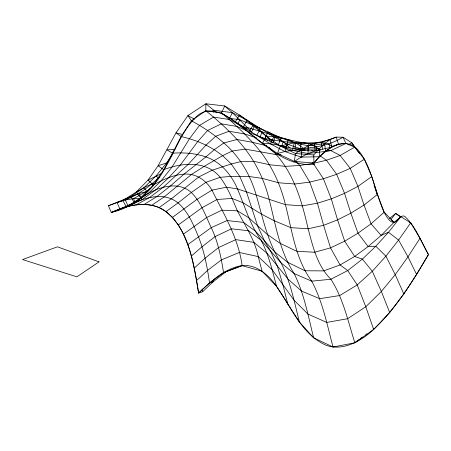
<?xml version="1.0" encoding="UTF-8"?>
<svg xmlns="http://www.w3.org/2000/svg" width="451" height="451" viewBox="0 0 451 451"><rect width="100%" height="100%" fill="white"/><g stroke="black" fill="none" stroke-linecap="round" stroke-linejoin="round"><path stroke-width="0.68" d="M147.776 191.337L138.716 193.479L108.437 205.746L111.273 212.432L126.325 207.043L140.74 197.854L153.368 184.989L163.752 169.677L181.139 136.512L191.399 120.789L205.78 110.743L221.486 112.959L235.354 121.753L262.516 143.221L277.438 153.464L294.362 161.435L301.138 157.1L308.027 153.56L308.163 145.797L314.572 143.379L330.149 139.584L336.17 137.11L343.042 137.234L351.78 142.77L359.391 153.391M308.208 150.177L308.405 143.469C294.153 142.048 280.64 136.405 266.231 136.179L239.537 115.044L224.722 105.974L205.881 103.775L187.881 115.614L175.997 132.893L158.07 165.771L148.041 180.107L136.213 192.041L122.897 200.554L108.437 205.746M213.735 112.299L213.819 110.253L205.881 103.775L205.78 110.743C216.88 119.538 227.4 129.071 237 139.489C252.78 156.131 263.564 176.865 269.095 199.071C275.578 224.463 279.609 251.252 294.187 273.627C304.16 293.821 308.264 316.106 313.608 337.81L333.024 347.011L354.83 342.811L373.67 329.506L389.687 312.554L403.814 293.956L416.623 274.501L428.45 254.556C421.037 241.798 415.98 226.729 404.93 216.542A9.127 4.234 64.6 0 0 403.386 215.928C398.549 216.012 397.01 224.919 391.344 221.762A11.095 5.062 67.8 0 1 389.213 220.071C383.373 213.21 380.875 204.241 377.927 195.903L371.754 176.561L364.363 159.197L354.695 147.127L351.78 142.77L348.178 144.867M303.675 150.363L303.754 148.39L295.76 142.916L288.296 139.709L247.385 127.486L242.553 126.748M242.841 265.312L226.047 271.716L213.12 281.807L202.589 291.746L198.598 293.06C195.069 269.63 190.812 245.468 178.32 224.925L202.093 207.68L217.044 199.511L232.051 198.429L243.083 202.798L261.58 214.197L274.377 220.827L290.827 227.648L308.146 228.781L323.609 225.32L337.579 219.868L350.839 213.171L364.008 205.087L377.453 194.415L377.397 195.249L374.031 185.254M301.138 157.1L301.911 149.275L308.163 145.797L324.585 143.638L330.149 139.584L331.801 147.077L325.577 151.389L319.658 156.768L313.919 163.042L294.362 161.435L295.439 153.515L301.911 149.275L319.263 148.847L324.585 143.638L325.577 151.389L308.027 153.56L292.434 150.341L278.273 145.042L256.726 135.362L248.721 132.329L252.87 125.53L260.565 128.546L256.726 135.362L270.369 143.835L284.897 151.553L301.138 157.1L319.658 156.768L319.263 148.847L313.8 154.958L313.919 163.042C323.491 149.721 346.109 133.569 359.238 151.519A23.897 8.924 67.1 0 1 361.741 154.885C369.561 166.921 373.135 181.014 377.493 194.528M301.229 142.448L294.289 142.82L280.285 146.034L277.438 153.464L284.897 151.553L292.434 150.341L300.146 149.991L301.229 142.448L314.572 143.379L321.326 142.448L336.17 137.11L338.492 144.179L345.94 143.491L354.695 147.127L340.15 155.471L326.462 160.223L313.231 163.358L299.802 165.461L285.455 166.351L269.664 164.762L253.857 161.317L240.873 161.571L231.273 163.978L212.404 170.117L198.857 176.922L171.374 198.79L159.079 207.612C143.446 201.095 126.032 205.831 111.273 212.432C135.441 207.172 154.107 188.591 165.494 167.389C175.321 150.781 181.652 131.669 195.328 117.626C209.76 102.49 229.452 116.724 241.691 127.092C263.187 143.238 285.291 167.321 314.578 164.254M294.847 148.791L295.76 142.916C307.497 145.786 322.031 138.344 332.037 146.412M292.434 150.341L294.289 142.82L281.018 137.809L254.64 125.812L239.791 119.752L228.809 118.196M282.112 145.278L283.076 141.541L275.448 136.14L267.995 131.946L264.765 138.914L267.674 140.424M288.296 139.709L286.317 147.02L278.273 145.042L270.369 143.835L262.516 143.221L266.231 136.179L280.285 146.034L295.439 153.515L313.8 154.958M284.897 151.553L287.422 144.14L273.763 136.766L247.193 120.237L239.537 115.044L235.354 121.753L256.726 135.362M273.148 142.516L275.448 136.14M269.382 140.768L269.856 139.477L262.149 132.104L254.64 125.812L247.193 120.237L232.276 112.637L224.722 105.974L221.486 112.959C232.468 122.052 242.931 131.782 252.526 142.336C268.897 159.744 279.829 181.505 285.41 204.664C292.152 230.715 295.366 258.908 311.731 281.165C322.73 301.68 327.076 324.726 333.024 347.011L334.078 346.475M278.273 145.042L281.018 137.809M246.545 129.426L247.385 127.486L232.276 112.637L213.819 110.253L211.406 111.617M260.03 136.957L262.149 132.104M237.908 123.991L239.791 119.752M154.806 183.162C142.77 186.212 134.235 195.976 122.897 200.554L126.325 207.043L134.285 202.877L148.379 193.344L161.199 180.778L172.068 166.988L189.505 138.705L199.522 125.378L213.543 117.074L229.153 119.476L232.276 112.637M270.369 143.835L273.763 136.766M251.517 131.923L254.64 125.812M246.105 128.924L243.269 126.917L247.193 120.237M389.371 218.628L395.662 213.436L410.703 222.811L419.96 238.286L407.98 256.861L395.223 274.631L381.349 291.464L365.8 306.742L347.659 318.705L326.755 322.414L307.965 314.093L294.058 300.203L272.122 269.636L258.254 256.602C254.843 239.814 245.13 225.742 237.35 210.843C232.468 199.263 227.71 187.486 220.184 177.316C206.485 160.347 182.024 162.552 163.752 169.677L158.07 165.771L166.639 162.935L172.632 153.892M390.949 219.474L395.662 213.436L400.635 217.021M125.564 207.082C138.051 203.328 152.517 202.865 163.865 210.138C189.691 228.764 193.456 264.066 198.598 293.06L209.523 282.991L223.561 272.613C221.114 257.228 218.03 241.753 211.243 227.614C205.43 215.488 201.045 202.2 191.342 192.464C176.318 179.368 155.138 188.473 140.74 197.854L136.213 192.041L143.987 187.633L156.097 175.873L166.639 162.935M198.598 293.06C210.408 281.898 223.036 269.861 239.357 266.079C255.26 262.634 268.858 274.868 277.049 287.118C291.566 307.734 301.725 334.473 326.203 345.331C341.165 350.63 356.617 343.256 368.32 334.073C393.886 312.284 411.509 283.143 428.45 254.556L419.96 238.286M212.895 280.466L213.12 281.807L209.523 282.991C207.319 267.223 204.297 251.466 198.412 236.612C193.344 224.497 188.18 211.767 178.077 202.899C160.195 188.856 137.51 201.366 119.842 208.937L117.029 202.398C133.462 198.463 147.798 188.439 159.66 176.674M194.274 268.103L205.126 258.13L218.6 247.531L235.8 239.622L253.89 242.373L267.077 253.299L288.093 279.175L301.634 291.143L319.787 298.686L339.795 295.518L357.226 284.908L372.306 271.276L385.904 256.174L398.588 240.067L410.703 222.811L409.553 222.473M196.659 280.471L207.567 270.431L221.345 259.923L239.244 252.475L258.254 256.602L262.042 271.209L276.564 286.43L299.363 321.901L313.608 337.81M377.453 194.415L384.179 212.195L371.049 223.82L358.004 233.167L344.694 241.178L330.504 247.858L314.629 252.244L296.752 251.269L280.043 243.309L267.28 234.413L248.659 217.664L237.35 210.843L221.847 210.183L206.648 217.529L183.427 234.148M191.342 256.095L202.009 246.748L215.071 236.623L231.481 228.804L248.591 230.76L261.039 240.208L281.029 262.809L294.187 273.627L311.731 281.165L330.904 279.237L347.71 270.572L362.384 259.128L375.784 246.252L388.486 232.254L400.832 216.734L394.033 222.349L381.151 235.416L368.14 246.562L354.649 256.461L340.088 264.957L323.626 270.899L304.989 270.758L287.766 262.369L274.732 251.889L255.334 231.059L243.416 222.382L227.073 220.55L211.243 227.614L187.757 244.662M150.301 188.524L146.4 191.483L133.513 198.665L125.367 200.013L128.18 206.372L142.054 199.646L155.871 189.775L168.9 177.48L180.248 165.145L197.78 141.529L207.601 130.491L221.289 123.856L236.837 126.41L248.084 131.202M359.075 339.513L354.83 342.811C348.003 321.23 343.29 298.528 330.904 279.237C317.341 265.904 312.836 246.562 308.146 228.781C301.392 199.286 292.53 168.048 268.92 147.387M360.197 338.695L362.435 337.066M365.795 334.625L366.917 333.808M159.079 207.612L166.019 211.581L178.077 202.899L191.342 192.464L205.983 182.283L220.184 177.316L230.839 176.409L249.437 176.55L262.476 178.421L278.588 182.779L294.954 184.014L309.736 182.103L323.395 178.748L336.666 174.311L350.196 168.358L364.363 159.197M166.019 211.581L172.479 217.348L197.121 199.246L211.964 190.13L226.616 187.165L237.502 188.946L285.41 204.664L302.283 205.87L317.425 203.215L331.265 198.863L344.558 193.349L357.931 186.398L371.754 176.561M151.767 205.284L164.322 196.788L191.421 174.52L204.337 166.261L222.647 155.674L232.169 151.051L245.186 149.112L276.119 154.631L281.035 154.862M144.157 204.41L157.078 196.444L170.461 185.925L183.98 174.131L205.893 156.92L214.276 149.704L223.826 142.978L237 139.489L252.526 142.336L266.8 145.774M136.287 204.827L149.653 197.459L163.228 187.25L188.326 164.265L206.017 145.121L215.679 136.281L229.08 131.241L244.594 133.936L256.574 137.893M161.058 173.77L148.041 180.107L153.368 184.989C162.794 179.566 173.009 174.988 183.98 174.131C195.7 173.105 206.248 180.231 211.964 190.13C223.995 214.467 238.455 238.229 242.136 265.667L262.042 271.209M295.382 148.824C311.861 148.266 328.694 145.921 343.042 137.234L345.94 143.491L330.825 150.572L324.821 151.88M111.273 212.432L124.995 207.251M242.136 265.667L223.561 272.613L226.047 271.716M308.027 153.56L315.142 150.995L331.801 147.077L338.492 144.179L331.891 146.496M281.627 145.667C293.781 148.982 306.624 152.134 319.24 150.313M311.635 150.589L313.011 150.482M317.831 150.115L320.588 149.901M174.96 149.411L166.915 149.873L172.541 153.199C183.771 152.376 195.204 153.227 205.893 156.92C220.877 161.977 231.464 174.751 237.502 188.946C244.758 206.299 250.074 224.671 261.039 240.208C268.757 254.663 272.37 270.724 276.564 286.43M140.165 198.502L133.513 198.665L134.9 201.749M326.738 150.155L330.825 150.572L340.15 155.471L350.196 168.358L357.931 186.398L364.008 205.087L371.049 223.82L381.151 235.416L388.486 232.254L398.588 240.067L407.98 256.861L416.623 274.501M300.146 149.991L304.837 150.493M261.851 137.679L269.856 139.477L283.076 141.541L295.76 142.916M294.289 142.82L308.163 145.797M182.638 134.454L175.997 132.893L181.139 136.512L189.505 138.705L197.78 141.529L206.017 145.121L214.276 149.704L222.647 155.674L231.273 163.978L239.701 176.352L246.421 191.771L257.639 225.945L264.743 241.403L270.792 251.478L277.388 266.231L282.929 284.919L287.839 304.166M287.422 144.14L301.911 149.275M308.405 143.469L316.185 146.885L319.782 150.183M258.603 136.01L264.765 138.914M229.153 119.476L243.269 126.917M194.516 119.16L187.881 115.614L191.399 120.789C202.967 127.002 213.926 134.347 223.826 142.978C239.678 156.474 250.367 174.926 256.14 194.793C262.888 217.974 267.539 242.322 281.029 262.809C290.331 281.39 294.34 301.894 299.363 321.901M320.221 155.956L326.462 160.223L336.666 174.311L344.558 193.349L350.839 213.171L358.004 233.167L368.14 246.562L375.784 246.252L385.904 256.174L395.223 274.631L403.814 293.956M391.44 220.28L394.033 222.349L384.179 212.195M213.819 110.253L216.356 112.429M312.205 162.473L313.231 163.358L323.395 178.748L331.265 198.863L337.579 219.868L344.694 241.178L354.649 256.461L362.384 259.128L372.306 271.276L381.349 291.464L389.687 312.554M283.076 141.541L290.179 148.103M156.097 175.873L158.419 178.1M295.946 161.39L299.802 165.461L309.736 182.103L317.425 203.215L323.609 225.32L330.504 247.858L340.088 264.957L347.71 270.572L357.226 284.908L365.8 306.742L373.67 329.506L373.642 328.92M303.754 148.39L305.147 149.924M247.385 127.486L251.511 132.092M269.856 139.477L272.579 142.555M172.479 217.348L178.32 224.925M143.987 187.633L147.178 191.782M151.654 184.166L152.923 185.851M138.716 193.479L142.054 199.646M130.903 196.529L134.285 202.877M328.807 144.01L329.816 147.291M321.326 142.448L322.533 149.084M202.144 289.057L202.589 291.746M316.185 146.885L316.501 150.256M314.572 143.379L315.142 150.995M99.034 261.862L76.867 276.841L22.55 259.556L57.446 246.827L99.034 261.862"/></g></svg>
